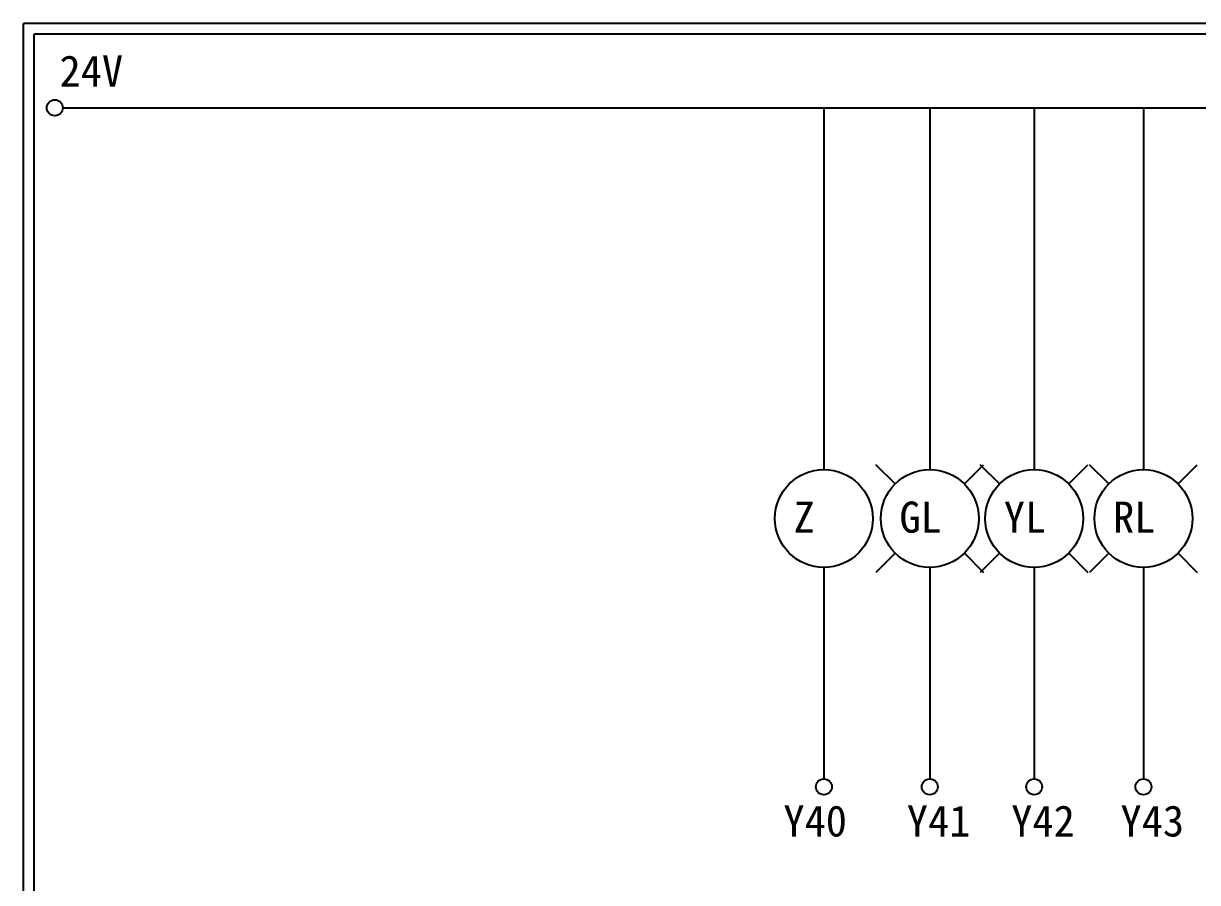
# Model space of a CAD drawing. Extents: x 926 to 1213, y 3 to 207.
# Drawn here: x 925.7 to 1061.5, y 107.6 to 207 of the extents above; entities that cross this region are included whole.
import ezdxf

# ---------------------------------------------------------------- set-up
doc = ezdxf.new("R2010")
doc.units = 0
doc.layers.add('圖框層', color=7, linetype='CONTINUOUS')
doc.layers.add('標尺寸層', color=3, linetype='CONTINUOUS')
doc.styles.add('STSL', font='KAIU.TTF')

msp = doc.modelspace()

# ---------------------------------------------------------------- linework, layer by layer
at = {"layer": '圖框層', "color": 7}
for p, q in [((1212.74, 206.97), (925.74, 206.97)), ((925.74, 3), (925.74, 206.97)), ((1211.49, 205.72), (926.99, 205.72)), ((926.99, 4.25), (926.99, 205.72))]:
    msp.add_line(p, q, dxfattribs=at)
at = {"layer": '標尺寸層', "color": 7}
for p, q in [((930.28, 197.22), (1207.88, 197.22)), ((1018.27, 197.22), (1018.27, 155.39)), ((1030.51, 197.22), (1030.51, 155.39)), ((1042.58, 197.22), (1042.58, 155.39)), ((1055.21, 197.22), (1055.21, 155.39)), ((1018.27, 144.07), (1018.27, 119.62)), ((1030.51, 144.07), (1030.51, 119.62)), ((1042.58, 144.07), (1042.58, 119.62)), ((1055.21, 144.07), (1055.21, 119.62))]:
    msp.add_line(p, q, dxfattribs=at)
at = {"layer": '標尺寸層'}
for p, q in [((1026.5, 153.73), (1024.28, 155.95)), ((1034.51, 153.73), (1036.73, 155.95)), ((1038.57, 153.73), (1036.35, 155.95)), ((1046.58, 153.73), (1048.8, 155.95)), ((1051.2, 153.73), (1048.98, 155.95)), ((1059.21, 153.73), (1061.43, 155.95)), ((1026.5, 145.73), (1024.28, 143.5)), ((1034.51, 145.73), (1036.73, 143.5)), ((1038.57, 145.73), (1036.35, 143.5)), ((1046.58, 145.73), (1048.8, 143.5)), ((1051.2, 145.73), (1048.98, 143.5)), ((1059.21, 145.73), (1061.43, 143.5))]:
    msp.add_line(p, q, dxfattribs=at)
at = {"layer": '標尺寸層', "color": 7}
for centre, radius in [((929.36, 197.22), 0.92), ((1018.27, 149.73), 5.66), ((1030.51, 149.73), 5.66), ((1042.58, 149.73), 5.66), ((1055.21, 149.73), 5.66), ((1018.27, 118.7), 0.92), ((1030.51, 118.7), 0.92), ((1042.58, 118.7), 0.92), ((1055.21, 118.7), 0.92)]:
    msp.add_circle(centre, radius, dxfattribs=at)

# ---------------------------------------------------------------- texts
at = {"layer": '圖框層', "color": 4, "style": 'STSL'}
for s, p in [('24V', (929.91, 199.68)), ('Z', (1014.76, 148.09)), ('GL', (1027, 148.09)), ('YL', (1039.07, 148.09)), ('RL', (1051.7, 148.09)), ('Y40', (1013.59, 112.96)), ('Y41', (1027.86, 112.96)), ('Y42', (1039.93, 112.96)), ('Y43', (1052.56, 112.96))]:
    msp.add_text(s, height=3.6, dxfattribs=at).set_placement(p)

doc.saveas('drawing.dxf')
